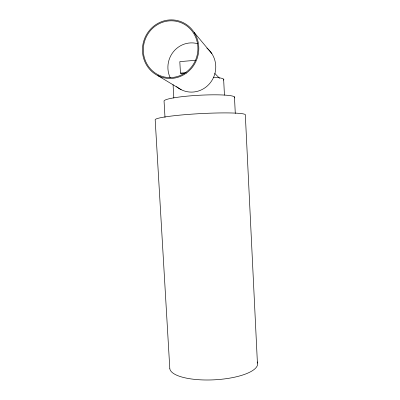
<?xml version="1.0" encoding="UTF-8"?>
<svg xmlns="http://www.w3.org/2000/svg" width="400" height="400" viewBox="0 0 400 400"><rect width="100%" height="100%" fill="white"/><g stroke="black" fill="none" stroke-linecap="round" stroke-linejoin="round"><path stroke-width="0.6" d="M195.52 60.315L179.815 61.625L180.455 73.115L181.405 73.81L184.495 73.56M180.455 73.115L186.06 72.665M157.865 75.64L181.17 89.68M214.755 73.41L219.515 78.23M194.15 32.44L211.87 53.65M165 117.43L164.05 100.96A35.38 3.95 -3.1 0 1 202.735 95.085A35.38 3.95 -3.1 0 1 234.27 97.91M173.065 84.625L173.83 98.08M223.635 79.18L224.45 95.135M234.465 96.87L235.29 113.41M257.155 361.91A43.985 13.865 -3 0 1 257.545 363.1M213.625 77.295A25.51 3.595 -3.2 0 1 223.61 80.125M206.835 48.06A24.625 23.69 -71.7 0 1 210.32 82.755A24.625 23.69 -71.7 0 1 176.545 86.6M170.19 77.73A24.05 23.13 -71.8 0 1 173.355 51.82A24.05 23.13 -71.8 0 1 197.505 43.655M169.81 368.7L155.18 119.72A45.235 3.73 -3.1 0 1 198.825 113.71A45.235 3.73 -3.1 0 1 245.31 114.575L257.505 364.925A43.985 13.865 -3 0 1 213.16 379.87A43.985 13.865 -3 0 1 169.81 368.7M186.24 73.17A29.41 28.08 -73.7 0 0 183.135 22.605A29.41 28.08 -73.7 0 0 142.5 51.78A29.41 28.08 -73.7 0 0 186.24 73.17M185.745 72.44A28.5 27.21 -73.7 0 0 182.74 23.44A28.5 27.21 -73.7 0 0 143.355 51.7A28.5 27.21 -73.7 0 0 185.745 72.44"/></g></svg>
